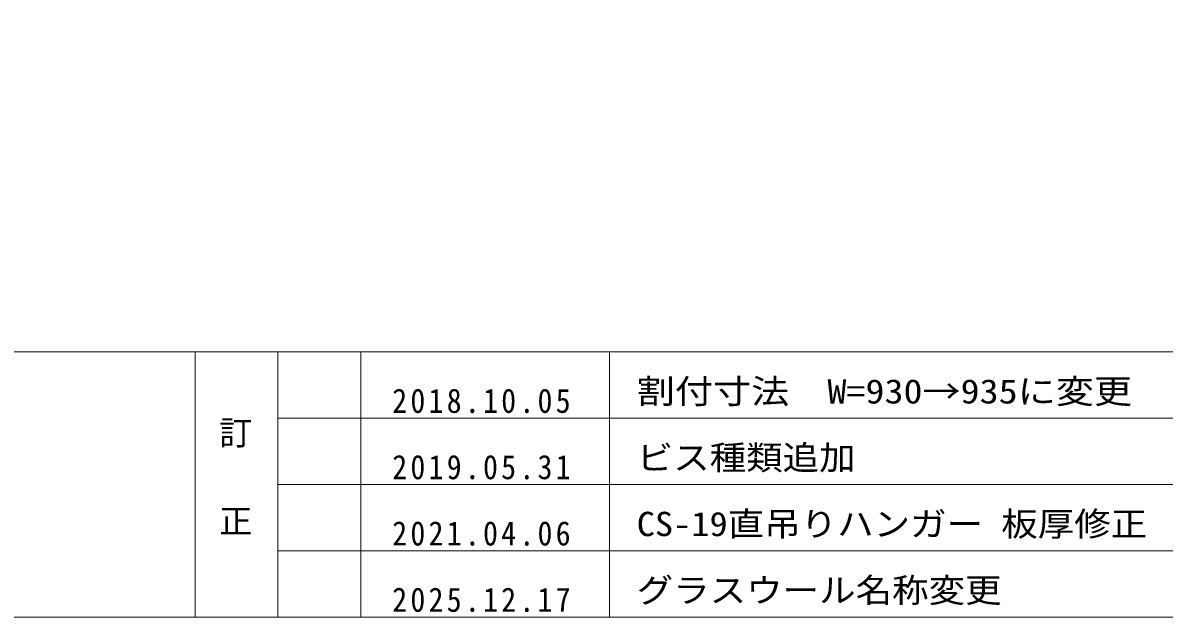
# Model space of a CAD drawing. Units: millimetres on the paper, enlarged 5 times, with parts at other scales. Extents: x -1379 to 1379, y -984 to 973.
# Drawn here: x -1030.8 to -686.7, y -971.9 to -792.6 of the extents above; entities that cross this region are included whole.
import ezdxf
from ezdxf.enums import TextEntityAlignment as Align

# ---------------------------------------------------------------- set-up
doc = ezdxf.new("R2010")
doc.units = ezdxf.units.MM
doc.header["$LTSCALE"] = 5
for name, color, linetype, lineweight in [('0-3_太線２', 3, 'Continuous', 18), ('0-5_寸法', 7, 'Continuous', 18), ('2-6_文字', 7, 'Continuous', 18)]:
    doc.layers.add(name, color=color, linetype=linetype, lineweight=lineweight)
doc.styles.add('ＭＳ ゴシック', font='')
doc.styles.get('ＭＳ ゴシック').set_extended_font_data('MS Gothic')

msp = doc.modelspace()

# ---------------------------------------------------------------- linework, layer by layer
at = {"layer": '0-3_太線２'}
msp.add_line((-1378.845, -891.85), (1378.845, -891.85), dxfattribs=at)
at = {"layer": '0-3_太線２', "color": 7}
for p, q in [((-978.845, -891.85), (-978.845, -971.85)), ((-953.845, -891.85), (-953.845, -971.85))]:
    msp.add_line(p, q, dxfattribs=at)
at = {"layer": '0-3_太線２', "color": 4, "lineweight": 9}
for p, q in [((-928.845, -891.85), (-928.845, -971.85)), ((-853.845, -891.85), (-853.845, -971.85)), ((-953.845, -911.85), (-566.345, -911.85)), ((-953.845, -931.85), (-566.345, -931.85)), ((-953.845, -951.85), (-566.345, -951.85))]:
    msp.add_line(p, q, dxfattribs=at)
at = {"layer": '0-3_太線２'}
msp.add_lwpolyline([(-1378.845, 972.675), (-1378.845, -971.85), (1378.845, -971.85)], dxfattribs=at)

# ---------------------------------------------------------------- texts
at = {"layer": '0-5_寸法', "color": 4, "style": 'ＭＳ ゴシック'}
for s, p in [('訂', (-971.578, -922.082)), ('正', (-971.578, -948.757))]:
    msp.add_text(s, height=7.331, dxfattribs=at).set_placement(p, align=Align.BOTTOM_LEFT)
at = {"layer": '2-6_文字', "color": 4, "style": 'ＭＳ ゴシック'}
for s, width, p in [('割付寸法\u3000W=930→935に変更', 1.15, (-845.685, -909.598)), ('ビス種類追加', 1.1, (-845.685, -929.598)), ('CS-19直吊りハンガー 板厚修正', 1.1, (-845.685, -949.598)), ('グラスウール名称変更', 1.1, (-845.685, -969.598))]:
    msp.add_text(s, height=7.331, dxfattribs=dict(at, width=width)).set_placement(p, align=Align.BOTTOM_LEFT)
at = {"layer": '2-6_文字', "color": 4, "char_height": 7.331, "attachment_point": 7, "style": 'ＭＳ ゴシック'}
for s, insert in [('\\T1.22;\\W0.9;2018.10.05', (-919.395, -910.345)), ('\\T1.22;\\W0.9;2019.05.31', (-919.395, -930.345)), ('\\T1.22;\\W0.9;2021.04.06', (-919.395, -950.345)), ('\\T1.22;\\W0.9;2025.12.17', (-919.395, -970.345))]:
    msp.add_mtext(s, dxfattribs=dict(at, insert=insert))

doc.saveas('drawing.dxf')
